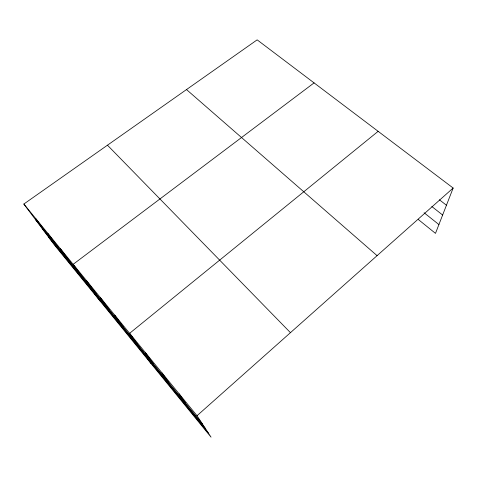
<?xml version="1.0" encoding="UTF-8"?>
<svg xmlns="http://www.w3.org/2000/svg" width="477" height="477" viewBox="0 0 477 477"><rect width="100%" height="100%" fill="white"/><g stroke="black" fill="none" stroke-linecap="round" stroke-linejoin="round"><path stroke-width="0.72" d="M23.85 204.031L197.031 415.705L211.037 437.147L54.652 245.267L23.85 204.031L257.151 39.853L453.15 188.039L435.483 233.372L418.311 219.503M197.031 415.705L453.15 188.039M378.142 131.33L129.625 333.31L151.126 363.641M314.075 82.891L73.166 264.306L100.015 300.927M439.418 199.791L446.448 205.235M431.834 206.523L442.638 215.02M424.101 212.76L438.918 224.572M186.501 89.569L377.08 255.654M107.456 145.193L290.451 332.66M35.489 219.611L202.409 423.934M42.131 228.507L205.432 428.567M48.642 237.218L208.36 433.044M35.584 218.371L46.901 233.581M47.706 233.181L58.677 247.992M60.221 248.487L70.823 262.863M86.552 280.667L96.306 294.059M100.408 297.606L109.686 310.438M114.76 315.142L123.519 327.365M145.515 352.736L153.099 363.575M162.025 372.913L168.93 382.953M179.185 393.883L185.356 403.059"/></g></svg>
